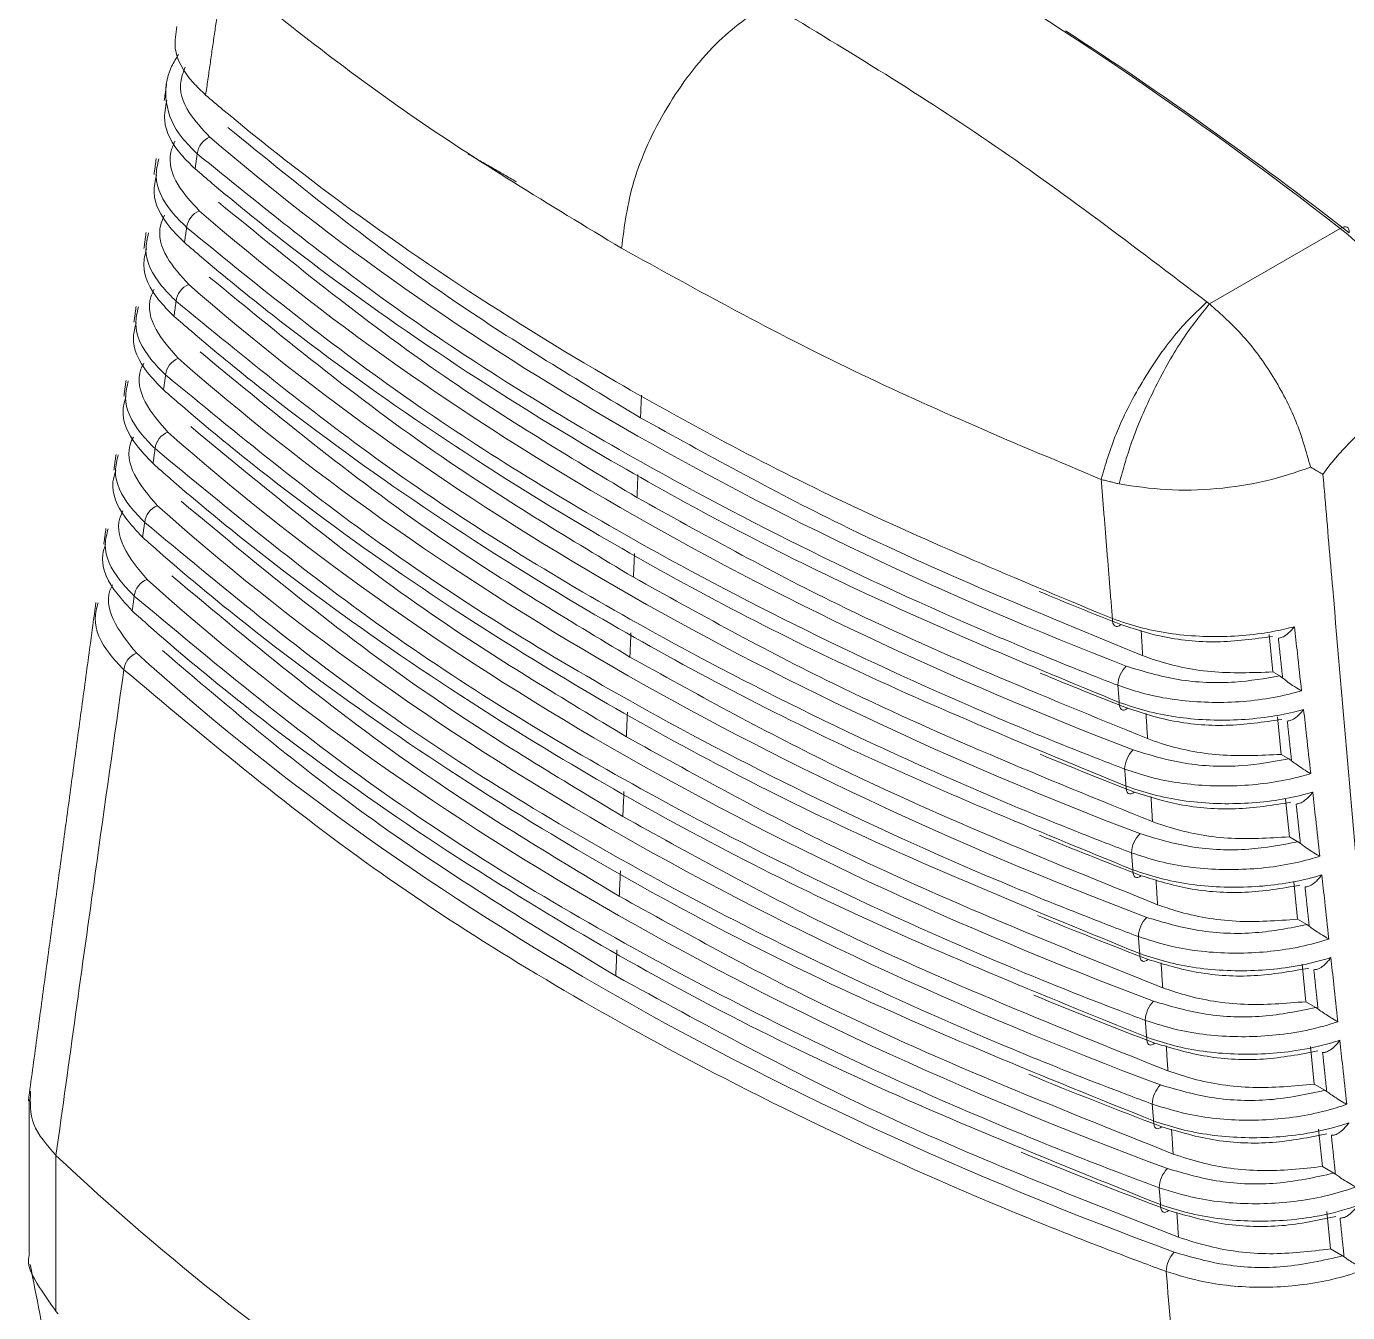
# Model space of a CAD drawing. Extents: x 12.1 to 108.7, y 1 to 80.4.
# Drawn here: x 75.012 to 75.873, y 65.103 to 65.941 of the extents above; entities that cross this region are included whole.
import ezdxf

# ---------------------------------------------------------------- set-up
doc = ezdxf.new("R2010")
doc.units = 0
doc.header["$MEASUREMENT"] = 0
doc.linetypes.add('SLD-Solid', pattern=[0])
doc.layers.add('OBJECT', color=7, linetype='CONTINUOUS')

msp = doc.modelspace()

# ---------------------------------------------------------------- linework, layer by layer
at = {"layer": 'OBJECT', "linetype": 'SLD-Solid', "lineweight": 15}
for p, q in [((75.7833, 65.76), (75.86855, 65.80921)), ((75.82223, 65.54457), (75.82468, 65.52009)), ((75.82468, 65.52009), (75.82917, 65.5175)), ((75.82761, 65.49084), (75.83006, 65.46636)), ((75.83006, 65.46636), (75.83512, 65.46344)), ((75.83299, 65.43711), (75.83545, 65.41262)), ((75.83545, 65.41262), (75.84104, 65.4094)), ((75.83838, 65.38337), (75.84083, 65.35889)), ((75.84083, 65.35889), (75.84692, 65.35537)), ((75.84376, 65.32964), (75.84621, 65.30516)), ((75.84621, 65.30516), (75.85277, 65.30137)), ((75.84914, 65.27591), (75.8516, 65.25142)), ((75.8516, 65.25142), (75.85859, 65.24739)), ((75.85453, 65.22217), (75.85698, 65.19769)), ((75.0313, 65.10342), (75.0313, 65.20507)), ((75.85698, 65.19769), (75.86439, 65.19342)), ((75.85991, 65.16844), (75.86236, 65.14396)), ((75.86236, 65.14396), (75.87015, 65.13946))]:
    msp.add_line(p, q, dxfattribs=at)
at = {"layer": 'OBJECT', "linetype": 'SLD-Solid', "lineweight": 15, "flags": 128}
for points in [[(75.86855, 65.80921), (75.86985, 65.80986), (75.87106, 65.81023), (75.87213, 65.81029), (75.87302, 65.81006), (75.87371, 65.80953), (75.87417, 65.80873), (75.87438, 65.80768), (75.87433, 65.80643)], [(75.72562, 65.55099), (75.72449, 65.55021), (75.72342, 65.5498), (75.72244, 65.54977), (75.72159, 65.55012), (75.7209, 65.55084), (75.72041, 65.5519), (75.72014, 65.55325), (75.72008, 65.55485)], [(75.73002, 65.49641), (75.7289, 65.49563), (75.72783, 65.49521), (75.72686, 65.49518), (75.72601, 65.49553), (75.72533, 65.49624), (75.72484, 65.4973), (75.72457, 65.49865), (75.72451, 65.50025)], [(75.73444, 65.44183), (75.73333, 65.44105), (75.73226, 65.44063), (75.73129, 65.4406), (75.73045, 65.44094), (75.72977, 65.44166), (75.72929, 65.44271), (75.72901, 65.44407), (75.72896, 65.44566)], [(75.73887, 65.38727), (75.73777, 65.38648), (75.73671, 65.38606), (75.73575, 65.38602), (75.73491, 65.38637), (75.73423, 65.38708), (75.73375, 65.38814), (75.73348, 65.38949), (75.73343, 65.39109)], [(75.74333, 65.33271), (75.74223, 65.33193), (75.74118, 65.33151), (75.74022, 65.33146), (75.73938, 65.33181), (75.73871, 65.33252), (75.73823, 65.33358), (75.73796, 65.33493), (75.73791, 65.33652)], [(75.7478, 65.27817), (75.74671, 65.27738), (75.74566, 65.27696), (75.7447, 65.27692), (75.74387, 65.27726), (75.74321, 65.27797), (75.74273, 65.27902), (75.74246, 65.28037), (75.74241, 65.28197)], [(75.75229, 65.22364), (75.7512, 65.22285), (75.75016, 65.22242), (75.74921, 65.22238), (75.74838, 65.22272), (75.74772, 65.22343), (75.74725, 65.22448), (75.74698, 65.22583), (75.74693, 65.22743)], [(75.75679, 65.16912), (75.75571, 65.16832), (75.75468, 65.1679), (75.75373, 65.16785), (75.75291, 65.16819), (75.75225, 65.1689), (75.75178, 65.16995), (75.75151, 65.1713), (75.75146, 65.17289)]]:
    msp.add_lwpolyline(points, dxfattribs=at)
at = {"layer": 'OBJECT', "linetype": 'SLD-Solid', "lineweight": 15}
for centre, radius, start, end in [((75.1368, 65.85636), 0.01343, 112.41323, 173.59431), ((75.12988, 65.80829), 0.0134, 112.23676, 173.56149), ((75.12298, 65.76022), 0.01337, 112.06107, 173.52881), ((75.1161, 65.71217), 0.01334, 111.88614, 173.49627), ((75.10924, 65.66412), 0.01331, 111.71197, 173.46388), ((75.10239, 65.61609), 0.01328, 111.53855, 173.43163), ((75.09557, 65.56806), 0.01325, 111.36587, 173.39952), ((75.08877, 65.52005), 0.01323, 111.19392, 173.36755), ((75.74252, 65.51051), 0.01893, 135.06548, 177.3197), ((75.74705, 65.4559), 0.01901, 135.29058, 177.34906), ((75.7516, 65.4013), 0.0191, 135.51561, 177.37824), ((75.75616, 65.34672), 0.01918, 135.74056, 177.40724), ((75.76075, 65.29214), 0.01927, 135.96544, 177.43605), ((75.76535, 65.23758), 0.01935, 136.19024, 177.46468), ((76.17183, 66.41666), 1.66396, 226.73466, 236.97579), ((75.76997, 65.18303), 0.01944, 136.41498, 177.49312), ((75.7746, 65.12848), 0.01953, 136.63965, 177.52138)]:
    msp.add_arc(centre, radius, start, end, dxfattribs=at)
for centre, major_axis, ratio, start_param, end_param in [((75.66323, 64.21576), (-1.20892, 1.89938), 0.546317, 5.292469, 5.655978), ((75.67029, 64.22027), (-1.2039, 1.89073), 0.546175, 5.292375, 5.409273), ((76.95336, 66.59086), (2.19481, 0.01673), 0.582304, 3.728866, 4.116236), ((76.95336, 66.54024), (2.19806, 0.01676), 0.582304, 3.725454, 4.119648), ((75.85725, 65.72403), (-0.06414, 0.1015), 0.548826, 4.357537, 5.294158), ((76.95336, 66.48961), (2.20131, 0.01678), 0.582304, 3.722051, 4.123052), ((76.95336, 66.43899), (2.20456, 0.01681), 0.582304, 3.718656, 4.126447), ((77.38705, 66.60716), (1.5341, 0.97368), 0.051031, 2.785704, 3.026817), ((76.95335, 66.38836), (2.20781, 0.01683), 0.582304, 3.715269, 4.129834), ((76.95335, 66.33773), (2.21105, 0.01686), 0.582304, 3.71189, 4.133213), ((76.95335, 66.28711), (2.2143, 0.01688), 0.582304, 3.708519, 4.136584), ((76.95478, 66.58493), (2.1942, -0.01644), 0.572227, 4.092503, 4.12207), ((76.95335, 66.23648), (2.21755, 0.01691), 0.582304, 3.705156, 4.139947), ((76.95478, 66.53431), (2.19744, -0.01646), 0.572227, 4.093867, 4.125483), ((76.95478, 66.48368), (2.20069, -0.01649), 0.572227, 4.094952, 4.128889), ((76.95478, 66.43306), (2.20394, -0.01651), 0.572227, 4.095699, 4.132286), ((76.95478, 66.38243), (2.20719, -0.01654), 0.572227, 4.096035, 4.135675), ((76.95478, 66.33181), (2.21044, -0.01656), 0.572227, 4.095858, 4.139056), ((76.95478, 66.28118), (2.21369, -0.01658), 0.572227, 4.09503, 4.142428), ((76.95479, 66.23056), (2.21694, -0.01661), 0.572227, 4.093362, 4.145793)]:
    msp.add_ellipse(centre, major_axis=major_axis, ratio=ratio, start_param=start_param, end_param=end_param, dxfattribs=at)
for points, degree in [([(75.12895, 65.8961), (75.14045, 65.97595)], 1), ([(75.49572, 65.95628), (75.54366, 65.92735), (75.63953, 65.8695), (75.73423, 65.7974), (75.78158, 65.76136)], 3), ([(75.10342, 65.90307), (75.10199, 65.89269)], 1), ([(75.09674, 65.85478), (75.09531, 65.84443)], 1), ([(75.12205, 65.84805), (75.12345, 65.85786)], 1), ([(75.33145, 65.83963), (75.30004, 65.85776)], 1), ([(75.09014, 65.80652), (75.08874, 65.79622)], 1), ([(75.11516, 65.8), (75.11656, 65.80979)], 1), ([(75.1083, 65.75197), (75.10969, 65.76173)], 1), ([(75.78158, 65.76136), (75.7833, 65.76)], 1), ([(75.7833, 65.76), (75.79084, 65.75332), (75.80591, 65.73997), (75.82526, 65.71315), (75.84083, 65.68365), (75.84646, 65.66359), (75.84927, 65.65357)], 3), ([(75.0836, 65.75831), (75.0822, 65.74802)], 1), ([(75.07706, 65.71009), (75.07567, 65.69982)], 1), ([(75.10146, 65.70394), (75.10284, 65.71368)], 1), ([(75.41307, 65.70056), (75.41242, 65.68577)], 1), ([(75.09463, 65.65592), (75.09601, 65.66564)], 1), ([(75.07052, 65.66187), (75.06913, 65.65162)], 1), ([(75.41079, 65.6489), (75.41012, 65.63379)], 1), ([(75.84927, 65.65357), (75.83979, 65.6503), (75.82083, 65.64378), (75.78804, 65.63896), (75.75476, 65.63801), (75.73455, 65.64111), (75.72444, 65.64266)], 3), ([(75.84927, 65.65357), (75.85736, 65.64885)], 1), ([(75.72008, 65.55485), (75.71276, 65.64556)], 1), ([(75.72444, 65.64266), (75.71276, 65.64556)], 1), ([(75.06398, 65.61366), (75.06259, 65.60343)], 1), ([(75.08783, 65.60792), (75.0892, 65.61761)], 1), ([(75.4085, 65.59723), (75.40782, 65.58182)], 1), ([(75.08104, 65.55992), (75.0824, 65.56959)], 1), ([(75.05744, 65.56545), (75.01336, 65.2405)], 1), ([(75.40621, 65.54556), (75.40552, 65.52984)], 1), ([(75.73979, 65.53073), (75.73884, 65.54715)], 1), ([(75.83105, 65.51617), (75.82825, 65.5421)], 1), ([(75.82917, 65.5175), (75.83105, 65.51617)], 1), ([(75.72451, 65.50025), (75.72361, 65.5114)], 1), ([(75.40393, 65.49389), (75.40322, 65.47786)], 1), ([(75.74297, 65.47664), (75.74201, 65.49302)], 1), ([(75.83685, 65.46223), (75.83408, 65.48804)], 1), ([(75.83512, 65.46344), (75.83685, 65.46223)], 1), ([(75.72896, 65.44566), (75.72806, 65.45678)], 1), ([(75.40164, 65.44222), (75.40092, 65.42589)], 1), ([(75.74621, 65.42252), (75.74523, 65.43886)], 1), ([(75.84263, 65.4083), (75.83988, 65.434)], 1), ([(75.84104, 65.4094), (75.84263, 65.4083)], 1), ([(75.73343, 65.39109), (75.73252, 65.40218)], 1), ([(75.39935, 65.39056), (75.39862, 65.37391)], 1), ([(75.7495, 65.36838), (75.7485, 65.38469)], 1), ([(75.84838, 65.35438), (75.84565, 65.37999)], 1), ([(75.84692, 65.35537), (75.84838, 65.35438)], 1), ([(75.73791, 65.33652), (75.737, 65.34759)], 1), ([(75.39706, 65.33889), (75.39631, 65.32193)], 1), ([(75.75284, 65.31423), (75.75183, 65.3305)], 1), ([(75.8541, 65.30047), (75.8514, 65.32599)], 1), ([(75.85277, 65.30137), (75.8541, 65.30047)], 1), ([(75.74241, 65.28197), (75.7415, 65.293)], 1), ([(75.75623, 65.26006), (75.75521, 65.27629)], 1), ([(75.8598, 65.24658), (75.85712, 65.27201)], 1), ([(75.85859, 65.24739), (75.8598, 65.24658)], 1), ([(75.01385, 65.24137), (75.01385, 65.14093)], 1), ([(75.74693, 65.22743), (75.74601, 65.23843)], 1), ([(75.75966, 65.20587), (75.75863, 65.22207)], 1), ([(75.86547, 65.1927), (75.86281, 65.21805)], 1), ([(75.0313, 65.20507), (75.03139, 65.20499)], 1), ([(75.86439, 65.19342), (75.86547, 65.1927)], 1), ([(75.75146, 65.17289), (75.75055, 65.18388)], 1), ([(75.76314, 65.15166), (75.7621, 65.16784)], 1), ([(75.87112, 65.13883), (75.86847, 65.1641)], 1), ([(75.87015, 65.13946), (75.87112, 65.13883)], 1), ([(75.03276, 65.10162), (75.0313, 65.10342)], 1)]:
    msp.add_open_spline(points, degree=degree, dxfattribs=at)
for points, knots in [([(75.14045, 65.97594), (75.17981, 65.94459), (75.2591, 65.88142), (75.35285, 65.82478), (75.40007, 65.79625)], [0, 0, 0, 0, 0.496376, 1, 1, 1, 1]), ([(75.49572, 65.95628), (75.48405, 65.9481), (75.4598, 65.9311), (75.42823, 65.88884), (75.40579, 65.84074), (75.40193, 65.81071), (75.40007, 65.79625)], [0, 0, 0, 0, 0.240773, 0.5, 0.759227, 1, 1, 1, 1]), ([(75.11024, 65.94078), (75.10944, 65.93611), (75.10731, 65.9237), (75.11627, 65.90822), (75.1261, 65.89882), (75.12895, 65.8961)], [0, 0, 0, 0, 0.300154, 0.797329, 1, 1, 1, 1]), ([(75.12345, 65.85786), (75.12, 65.86124), (75.10957, 65.87143), (75.10134, 65.89102), (75.10343, 65.90999), (75.10967, 65.92001), (75.11129, 65.92262)], [0, 0, 0, 0, 0.1743049, 0.5257551, 0.8766526, 1, 1, 1, 1]), ([(75.11563, 65.91422), (75.11452, 65.91147), (75.1106, 65.90173), (75.11595, 65.88537), (75.12676, 65.87397), (75.13168, 65.86878)], [0, 0, 0, 0, 0.176885, 0.625686, 1, 1, 1, 1]), ([(75.10361, 65.89249), (75.10278, 65.88822), (75.10043, 65.87623), (75.10899, 65.86074), (75.11896, 65.85104), (75.12205, 65.84805)], [0, 0, 0, 0, 0.276798, 0.776585, 1, 1, 1, 1]), ([(75.12895, 65.8961), (75.1327, 65.89293), (75.15145, 65.87706), (75.23324, 65.81141), (75.36692, 65.72253), (75.54915, 65.62588), (75.66293, 65.5786), (75.72008, 65.55485)], [0, 0, 0, 0, 0.023792, 0.118973, 0.500646, 0.749188, 1, 1, 1, 1]), ([(75.41242, 65.68577), (75.37138, 65.71046), (75.27333, 65.76944), (75.19114, 65.83622), (75.14335, 65.87505)], [0, 0, 0, 0, 0.418548, 1, 1, 1, 1]), ([(75.10889, 65.86598), (75.10787, 65.8636), (75.10387, 65.85427), (75.10882, 65.8379), (75.11972, 65.82617), (75.12481, 65.82069)], [0, 0, 0, 0, 0.154101, 0.604584, 1, 1, 1, 1]), ([(75.11656, 65.80979), (75.11318, 65.81317), (75.10297, 65.82337), (75.09488, 65.83905), (75.09755, 65.85073), (75.09842, 65.85454)], [0, 0, 0, 0, 0.250534, 0.755676, 1, 1, 1, 1]), ([(75.72361, 65.5114), (75.71809, 65.51354), (75.69047, 65.52428), (75.57622, 65.57114), (75.42009, 65.64875), (75.24953, 65.75571), (75.16561, 65.8237), (75.12345, 65.85786)], [0, 0, 0, 0, 0.02343, 0.117164, 0.493036, 0.745294, 1, 1, 1, 1]), ([(75.12205, 65.84805), (75.12578, 65.84487), (75.14444, 65.82896), (75.22583, 65.76315), (75.3607, 65.67283), (75.54661, 65.57381), (75.66502, 65.52485), (75.72451, 65.50025)], [0, 0, 0, 0, 0.023339, 0.11671, 0.491124, 0.744318, 1, 1, 1, 1]), ([(75.09697, 65.8442), (75.09612, 65.84032), (75.09359, 65.82874), (75.10176, 65.81327), (75.11186, 65.80327), (75.11516, 65.8)], [0, 0, 0, 0, 0.253504, 0.756056, 1, 1, 1, 1]), ([(75.41012, 65.63379), (75.36912, 65.65846), (75.26953, 65.71836), (75.18631, 65.78629), (75.13736, 65.82625)], [0, 0, 0, 0, 0.411755, 1, 1, 1, 1]), ([(75.10214, 65.81776), (75.10122, 65.81574), (75.09717, 65.8068), (75.10174, 65.79043), (75.1127, 65.77839), (75.11796, 65.77261)], [0, 0, 0, 0, 0.13161, 0.583823, 1, 1, 1, 1]), ([(75.10969, 65.76173), (75.10633, 65.76511), (75.09618, 65.77533), (75.0882, 65.79096), (75.0909, 65.80256), (75.09177, 65.80629)], [0, 0, 0, 0, 0.251734, 0.759287, 1, 1, 1, 1]), ([(75.72806, 65.45678), (75.72252, 65.45892), (75.69484, 65.4696), (75.58031, 65.51623), (75.42167, 65.59451), (75.24698, 65.70359), (75.16019, 65.77427), (75.11656, 65.80979)], [0, 0, 0, 0, 0.022991, 0.114968, 0.483791, 0.740558, 1, 1, 1, 1]), ([(75.09033, 65.79599), (75.08948, 65.79247), (75.08677, 65.78127), (75.09457, 65.76579), (75.10479, 65.7555), (75.1083, 65.75197)], [0, 0, 0, 0, 0.231423, 0.73612, 1, 1, 1, 1]), ([(75.11516, 65.8), (75.11888, 65.79681), (75.13744, 65.78087), (75.21844, 65.7149), (75.3545, 65.62315), (75.54406, 65.52174), (75.66711, 65.47111), (75.72896, 65.44566)], [0, 0, 0, 0, 0.022904, 0.114532, 0.481954, 0.739618, 1, 1, 1, 1]), ([(75.71276, 65.64556), (75.65804, 65.66851), (75.54779, 65.71476), (75.44955, 65.76895), (75.40007, 65.79625)], [0, 0, 0, 0, 0.496376, 1, 1, 1, 1]), ([(75.40782, 65.58182), (75.36684, 65.60647), (75.26571, 65.66729), (75.18145, 65.73638), (75.13134, 65.77748)], [0, 0, 0, 0, 0.405259, 1, 1, 1, 1]), ([(75.09537, 65.76955), (75.09458, 65.76789), (75.0905, 65.75932), (75.0947, 65.74296), (75.10572, 65.7306), (75.11113, 65.72455)], [0, 0, 0, 0, 0.109395, 0.563383, 1, 1, 1, 1]), ([(75.73252, 65.40218), (75.72697, 65.4043), (75.69923, 65.41493), (75.58442, 65.46133), (75.42326, 65.54028), (75.24442, 65.65146), (75.15477, 65.72484), (75.10969, 65.76173)], [0, 0, 0, 0, 0.022568, 0.112852, 0.474884, 0.735984, 1, 1, 1, 1]), ([(75.78158, 65.76136), (75.77456, 65.75454), (75.76, 65.7404), (75.73872, 65.7092), (75.72134, 65.67535), (75.71555, 65.65525), (75.71276, 65.64556)], [0, 0, 0, 0, 0.24117, 0.5, 0.75883, 1, 1, 1, 1]), ([(75.7833, 65.76), (75.77753, 65.75282), (75.76557, 65.73794), (75.74772, 65.70629), (75.73268, 65.67236), (75.72712, 65.65234), (75.72444, 65.64266)], [0, 0, 0, 0, 0.2415614, 0.5, 0.7584386, 1, 1, 1, 1]), ([(75.10284, 65.71368), (75.0995, 65.71707), (75.08941, 65.72731), (75.08153, 65.74289), (75.08428, 65.75442), (75.08515, 65.75808)], [0, 0, 0, 0, 0.252792, 0.762469, 1, 1, 1, 1]), ([(75.1083, 65.75197), (75.11199, 65.74877), (75.13047, 65.7328), (75.21107, 65.66667), (75.34829, 65.57346), (75.5415, 65.46967), (75.66921, 65.41738), (75.73343, 65.39109)], [0, 0, 0, 0, 0.022484, 0.112433, 0.473117, 0.735079, 1, 1, 1, 1]), ([(75.08368, 65.74779), (75.08284, 65.74462), (75.07997, 65.7338), (75.08743, 65.71831), (75.09775, 65.70773), (75.10146, 65.70394)], [0, 0, 0, 0, 0.209781, 0.716539, 1, 1, 1, 1]), ([(75.40552, 65.52984), (75.36454, 65.55448), (75.26186, 65.61624), (75.17655, 65.68651), (75.12528, 65.72874)], [0, 0, 0, 0, 0.399041, 1, 1, 1, 1]), ([(75.0886, 65.72136), (75.08794, 65.72004), (75.08385, 65.71184), (75.08772, 65.69548), (75.09878, 65.68282), (75.10431, 65.67649)], [0, 0, 0, 0, 0.087441, 0.543249, 1, 1, 1, 1]), ([(75.09601, 65.66564), (75.09269, 65.66904), (75.08266, 65.67929), (75.07488, 65.69482), (75.07767, 65.70628), (75.07854, 65.70987)], [0, 0, 0, 0, 0.253915, 0.765848, 1, 1, 1, 1]), ([(75.737, 65.34759), (75.73144, 65.3497), (75.70363, 65.36027), (75.58855, 65.40643), (75.42487, 65.48604), (75.24186, 65.59933), (75.14936, 65.67541), (75.10284, 65.71368)], [0, 0, 0, 0, 0.02216, 0.110811, 0.466294, 0.731564, 1, 1, 1, 1]), ([(75.07701, 65.6996), (75.0762, 65.69678), (75.07321, 65.68632), (75.08033, 65.67083), (75.09075, 65.65997), (75.09463, 65.65592)], [0, 0, 0, 0, 0.188244, 0.697188, 1, 1, 1, 1]), ([(75.10146, 65.70394), (75.10513, 65.70074), (75.12351, 65.68473), (75.20372, 65.61844), (75.34209, 65.52379), (75.53894, 65.41759), (75.67132, 65.36365), (75.73791, 65.33652)], [0, 0, 0, 0, 0.0220789, 0.1104079, 0.4645947, 0.7306913, 1, 1, 1, 1]), ([(75.41242, 65.68577), (75.45517, 65.66209), (75.55731, 65.6055), (75.6727, 65.55822), (75.73979, 65.53073)], [0, 0, 0, 0, 0.418548, 1, 1, 1, 1]), ([(75.08182, 65.67317), (75.08131, 65.67219), (75.07723, 65.66436), (75.08077, 65.648), (75.09186, 65.63505), (75.09752, 65.62844)], [0, 0, 0, 0, 0.065736, 0.523405, 1, 1, 1, 1]), ([(75.40322, 65.47786), (75.36223, 65.50251), (75.25798, 65.56521), (75.17161, 65.63666), (75.11919, 65.68003)], [0, 0, 0, 0, 0.393082, 1, 1, 1, 1]), ([(75.7415, 65.293), (75.73593, 65.29511), (75.70806, 65.30562), (75.5927, 65.35156), (75.42648, 65.43181), (75.23929, 65.54719), (75.14397, 65.62599), (75.09601, 65.66564)], [0, 0, 0, 0, 0.021766, 0.108843, 0.458007, 0.72729, 1, 1, 1, 1]), ([(75.0892, 65.61761), (75.08589, 65.62101), (75.07593, 65.63129), (75.06825, 65.64676), (75.07107, 65.65814), (75.07195, 65.66166)], [0, 0, 0, 0, 0.255105, 0.769429, 1, 1, 1, 1]), ([(75.09463, 65.65592), (75.09829, 65.65271), (75.11657, 65.63667), (75.19639, 65.57023), (75.33589, 65.47412), (75.53636, 65.3655), (75.67343, 65.30993), (75.74241, 65.28197)], [0, 0, 0, 0, 0.0216882, 0.1084541, 0.4563706, 0.7264478, 1, 1, 1, 1]), ([(75.07034, 65.65141), (75.06958, 65.64893), (75.06648, 65.63883), (75.07328, 65.62335), (75.08377, 65.61222), (75.08783, 65.60792)], [0, 0, 0, 0, 0.166785, 0.678045, 1, 1, 1, 1]), ([(75.85736, 65.64885), (75.85778, 65.64388), (75.85988, 65.61901), (75.86878, 65.51459), (75.88605, 65.31373), (75.90307, 65.13365), (75.9126, 65.0327)], [0, 0, 0, 0, 0.024148, 0.120739, 0.507103, 1, 1, 1, 1]), ([(75.40092, 65.42589), (75.35992, 65.45054), (75.25407, 65.5142), (75.16664, 65.58684), (75.11307, 65.63134)], [0, 0, 0, 0, 0.387367, 1, 1, 1, 1]), ([(75.41012, 65.63379), (75.45283, 65.61013), (75.55655, 65.55266), (75.67393, 65.5048), (75.74297, 65.47664)], [0, 0, 0, 0, 0.411755, 1, 1, 1, 1]), ([(75.07503, 65.62501), (75.07468, 65.62435), (75.07063, 65.61687), (75.07388, 65.60052), (75.08498, 65.58728), (75.09074, 65.58041)], [0, 0, 0, 0, 0.044268, 0.50384, 1, 1, 1, 1]), ([(75.0824, 65.56959), (75.07912, 65.573), (75.06922, 65.5833), (75.06164, 65.59871), (75.0645, 65.61), (75.06537, 65.61345)], [0, 0, 0, 0, 0.256364, 0.773219, 1, 1, 1, 1]), ([(75.74601, 65.23843), (75.74043, 65.24053), (75.7125, 65.25099), (75.59687, 65.29669), (75.42811, 65.37758), (75.23671, 65.49505), (75.13859, 65.57657), (75.0892, 65.61761)], [0, 0, 0, 0, 0.021386, 0.106942, 0.450006, 0.723153, 1, 1, 1, 1]), ([(75.08783, 65.60792), (75.09146, 65.6047), (75.10965, 65.58862), (75.18907, 65.52203), (75.32969, 65.42446), (75.53377, 65.31341), (75.67555, 65.25622), (75.74693, 65.22743)], [0, 0, 0, 0, 0.021311, 0.106567, 0.448429, 0.72234, 1, 1, 1, 1]), ([(75.06366, 65.60323), (75.06296, 65.60108), (75.05977, 65.59134), (75.06626, 65.57587), (75.07683, 65.56447), (75.08104, 65.55992)], [0, 0, 0, 0, 0.145374, 0.659086, 1, 1, 1, 1]), ([(75.39862, 65.37391), (75.35758, 65.39858), (75.25014, 65.4632), (75.16163, 65.53704), (75.10692, 65.58269)], [0, 0, 0, 0, 0.38188, 1, 1, 1, 1]), ([(75.40782, 65.58182), (75.4505, 65.55817), (75.55583, 65.49981), (75.67521, 65.45134), (75.74621, 65.42252)], [0, 0, 0, 0, 0.405259, 1, 1, 1, 1]), ([(75.06824, 65.57685), (75.06805, 65.57651), (75.06405, 65.56938), (75.06703, 65.55304), (75.07813, 65.53951), (75.08399, 65.53238)], [0, 0, 0, 0, 0.023027, 0.48454, 1, 1, 1, 1]), ([(75.75055, 65.18388), (75.74495, 65.18596), (75.71696, 65.19636), (75.60106, 65.24183), (75.42976, 65.32336), (75.23412, 65.4429), (75.13322, 65.52715), (75.0824, 65.56959)], [0, 0, 0, 0, 0.0210185, 0.1051055, 0.4422768, 0.7191469, 1, 1, 1, 1]), ([(75.07563, 65.52158), (75.07237, 65.525), (75.06253, 65.53531), (75.05505, 65.55066), (75.05793, 65.56187), (75.0588, 65.56524)], [0, 0, 0, 0, 0.257695, 0.777225, 1, 1, 1, 1]), ([(75.08104, 65.55992), (75.08466, 65.5567), (75.10275, 65.54058), (75.18178, 65.47384), (75.32349, 65.37481), (75.53118, 65.26132), (75.67768, 65.20251), (75.75146, 65.17289)], [0, 0, 0, 0, 0.020946, 0.104745, 0.440757, 0.718361, 1, 1, 1, 1]), ([(75.72008, 65.55485), (75.72582, 65.55288), (75.74314, 65.54695), (75.77662, 65.54213), (75.80939, 65.54358), (75.82959, 65.54726), (75.83657, 65.54904), (75.83875, 65.54959)], [0, 0, 0, 0, 0.161729, 0.488573, 0.814943, 0.942319, 1, 1, 1, 1]), ([(75.82452, 65.54325), (75.8125, 65.54161), (75.78847, 65.53833), (75.75338, 65.54186), (75.73413, 65.54819), (75.72562, 65.55099)], [0, 0, 0, 0, 0.357964, 0.715857, 1, 1, 1, 1]), ([(75.82825, 65.5421), (75.82906, 65.54223), (75.83087, 65.54251), (75.83428, 65.54473), (75.83693, 65.54732), (75.83841, 65.54916), (75.83872, 65.54956), (75.83875, 65.54959)], [0, 0, 0, 0, 0.236919, 0.528787, 0.900003, 0.991341, 1, 1, 1, 1]), ([(75.83875, 65.54959), (75.83939, 65.54384), (75.84094, 65.52989), (75.84248, 65.51595), (75.84339, 65.50776)], [0, 0, 0, 0, 0.412316, 1, 1, 1, 1]), ([(75.39631, 65.32193), (75.34206, 65.35498), (75.23365, 65.421), (75.14501, 65.49639), (75.10073, 65.53405)], [0, 0, 0, 0, 0.500491, 1, 1, 1, 1]), ([(75.40552, 65.52984), (75.44819, 65.50619), (75.55514, 65.44694), (75.67654, 65.39787), (75.7495, 65.36838)], [0, 0, 0, 0, 0.3990408, 1, 1, 1, 1]), ([(75.82468, 65.52009), (75.81118, 65.51961), (75.78418, 65.51864), (75.75568, 65.5249), (75.74209, 65.52989), (75.73979, 65.53073)], [0, 0, 0, 0, 0.453826, 0.907587, 1, 1, 1, 1]), ([(75.03139, 65.20499), (75.03991, 65.26632), (75.05456, 65.3718), (75.06941, 65.47738), (75.07563, 65.52158)], [0, 0, 0, 0, 0.581449, 1, 1, 1, 1]), ([(75.7551, 65.12933), (75.74949, 65.1314), (75.72144, 65.14175), (75.60527, 65.18699), (75.43141, 65.26913), (75.23152, 65.39074), (75.12786, 65.47774), (75.07563, 65.52158)], [0, 0, 0, 0, 0.0206636, 0.1033305, 0.4348053, 0.7152641, 1, 1, 1, 1]), ([(75.72912, 65.52388), (75.74009, 65.52051), (75.76205, 65.51377), (75.79794, 65.51218), (75.81953, 65.51585), (75.82917, 65.5175)], [0, 0, 0, 0, 0.356145, 0.712376, 1, 1, 1, 1]), ([(75.84339, 65.50776), (75.8412, 65.50715), (75.83295, 65.50485), (75.81142, 65.50071), (75.77745, 65.49926), (75.74518, 65.50405), (75.72867, 65.50967), (75.72361, 65.5114)], [0, 0, 0, 0, 0.057873, 0.218011, 0.538018, 0.858388, 1, 1, 1, 1]), ([(75.84339, 65.50776), (75.84336, 65.50777), (75.84301, 65.50797), (75.8412, 65.50903), (75.83801, 65.51101), (75.834, 65.5138), (75.83195, 65.51545), (75.83105, 65.51617)], [0, 0, 0, 0, 0.008287, 0.094553, 0.478398, 0.770552, 1, 1, 1, 1]), ([(75.72451, 65.50025), (75.73026, 65.4983), (75.74762, 65.4924), (75.78113, 65.48764), (75.81441, 65.48918), (75.8351, 65.49308), (75.84254, 65.49506), (75.84473, 65.49564)], [0, 0, 0, 0, 0.159551, 0.48199, 0.803962, 0.942061, 1, 1, 1, 1]), ([(75.8305, 65.48917), (75.81854, 65.48741), (75.79463, 65.48388), (75.75888, 65.48708), (75.73906, 65.49349), (75.73002, 65.49641)], [0, 0, 0, 0, 0.352325, 0.704581, 1, 1, 1, 1]), ([(75.83408, 65.48804), (75.83487, 65.48815), (75.83663, 65.48839), (75.83999, 65.49049), (75.84273, 65.49312), (75.8443, 65.49507), (75.84471, 65.49561), (75.84473, 65.49564)], [0, 0, 0, 0, 0.225635, 0.506976, 0.868217, 0.991454, 1, 1, 1, 1]), ([(75.84473, 65.49564), (75.84537, 65.4899), (75.84691, 65.47595), (75.84845, 65.46202), (75.84935, 65.45382)], [0, 0, 0, 0, 0.4123561, 1, 1, 1, 1]), ([(75.40322, 65.47786), (75.4459, 65.45421), (75.55448, 65.39405), (75.67792, 65.34437), (75.75284, 65.31423)], [0, 0, 0, 0, 0.393082, 1, 1, 1, 1]), ([(75.83006, 65.46636), (75.81659, 65.46571), (75.78963, 65.46441), (75.76019, 65.47045), (75.7459, 65.47558), (75.74297, 65.47664)], [0, 0, 0, 0, 0.442846, 0.885629, 1, 1, 1, 1]), ([(75.73354, 65.46928), (75.74453, 65.46593), (75.76653, 65.45923), (75.80298, 65.45768), (75.825, 65.46162), (75.83512, 65.46344)], [0, 0, 0, 0, 0.350806, 0.701696, 1, 1, 1, 1]), ([(75.84935, 65.45382), (75.84932, 65.45384), (75.84888, 65.45409), (75.84698, 65.45519), (75.84373, 65.45721), (75.83976, 65.45993), (75.83774, 65.46152), (75.83685, 65.46223)], [0, 0, 0, 0, 0.008198, 0.119701, 0.493719, 0.776727, 1, 1, 1, 1]), ([(75.84935, 65.45382), (75.84714, 65.45318), (75.83892, 65.45079), (75.81746, 65.44645), (75.78354, 65.44468), (75.75061, 65.44922), (75.73358, 65.45493), (75.72806, 65.45678)], [0, 0, 0, 0, 0.058136, 0.216179, 0.531949, 0.848067, 1, 1, 1, 1]), ([(75.72896, 65.44566), (75.73472, 65.44372), (75.75211, 65.43786), (75.78565, 65.43317), (75.81943, 65.4348), (75.8406, 65.43891), (75.84847, 65.4411), (75.85069, 65.44172)], [0, 0, 0, 0, 0.157481, 0.475733, 0.793524, 0.941799, 1, 1, 1, 1]), ([(75.83644, 65.43512), (75.82455, 65.43323), (75.80076, 65.42945), (75.76437, 65.43233), (75.74399, 65.4388), (75.73444, 65.44183)], [0, 0, 0, 0, 0.347005, 0.693943, 1, 1, 1, 1]), ([(75.83988, 65.434), (75.84067, 65.4341), (75.84242, 65.43431), (75.84575, 65.43636), (75.84856, 65.43902), (75.85019, 65.44105), (75.85066, 65.44168), (75.85069, 65.44172)], [0, 0, 0, 0, 0.220758, 0.494543, 0.847827, 0.99156, 1, 1, 1, 1]), ([(75.85069, 65.44172), (75.85132, 65.43597), (75.85285, 65.42203), (75.85438, 65.4081), (75.85528, 65.39991)], [0, 0, 0, 0, 0.412394, 1, 1, 1, 1]), ([(75.40092, 65.42589), (75.44361, 65.40222), (75.55384, 65.34114), (75.67934, 65.29086), (75.75623, 65.26006)], [0, 0, 0, 0, 0.387367, 1, 1, 1, 1]), ([(75.83545, 65.41262), (75.822, 65.41182), (75.7951, 65.4102), (75.76473, 65.41598), (75.74977, 65.42126), (75.74621, 65.42252)], [0, 0, 0, 0, 0.432601, 0.86514, 1, 1, 1, 1]), ([(75.73797, 65.41469), (75.74899, 65.41136), (75.77102, 65.4047), (75.80802, 65.4032), (75.83046, 65.40741), (75.84104, 65.4094)], [0, 0, 0, 0, 0.345761, 0.691605, 1, 1, 1, 1]), ([(75.85528, 65.39991), (75.85525, 65.39993), (75.85471, 65.40023), (75.85274, 65.40136), (75.84941, 65.40342), (75.8455, 65.40607), (75.84351, 65.40761), (75.84263, 65.4083)], [0, 0, 0, 0, 0.008114, 0.14385, 0.508241, 0.782554, 1, 1, 1, 1]), ([(75.85528, 65.39991), (75.85305, 65.39923), (75.84486, 65.39676), (75.82348, 65.39221), (75.78961, 65.39013), (75.75604, 65.39442), (75.7385, 65.4002), (75.73252, 65.40218)], [0, 0, 0, 0, 0.058402, 0.214452, 0.526193, 0.838268, 1, 1, 1, 1]), ([(75.73343, 65.39109), (75.7392, 65.38916), (75.75662, 65.38333), (75.7902, 65.3787), (75.82446, 65.38042), (75.84608, 65.38475), (75.85437, 65.38716), (75.85661, 65.3878)], [0, 0, 0, 0, 0.155511, 0.469779, 0.783591, 0.941534, 1, 1, 1, 1]), ([(75.84235, 65.38108), (75.83052, 65.37908), (75.80687, 65.37506), (75.76986, 65.3776), (75.74893, 65.38413), (75.73887, 65.38727)], [0, 0, 0, 0, 0.341978, 0.683892, 1, 1, 1, 1]), ([(75.84565, 65.37999), (75.84644, 65.38007), (75.84818, 65.38025), (75.85149, 65.38224), (75.85437, 65.38493), (75.85605, 65.38704), (75.85658, 65.38777), (75.85661, 65.3878)], [0, 0, 0, 0, 0.216117, 0.482661, 0.828146, 0.991661, 1, 1, 1, 1]), ([(75.85661, 65.3878), (75.85723, 65.38206), (75.85876, 65.36813), (75.86028, 65.3542), (75.86117, 65.34601)], [0, 0, 0, 0, 0.41243, 1, 1, 1, 1]), ([(75.39862, 65.37391), (75.44134, 65.35023), (75.55323, 65.28823), (75.68081, 65.23733), (75.75966, 65.20587)], [0, 0, 0, 0, 0.38188, 1, 1, 1, 1]), ([(75.84083, 65.35889), (75.82741, 65.35793), (75.80058, 65.356), (75.76931, 65.36152), (75.75367, 65.36694), (75.7495, 65.36838)], [0, 0, 0, 0, 0.423011, 0.845963, 1, 1, 1, 1]), ([(75.74242, 65.3601), (75.75346, 65.3568), (75.77553, 65.35019), (75.81306, 65.34873), (75.8359, 65.35321), (75.84692, 65.35537)], [0, 0, 0, 0, 0.340986, 0.682054, 1, 1, 1, 1]), ([(75.86117, 65.34601), (75.86114, 65.34603), (75.86052, 65.34638), (75.85847, 65.34755), (75.85507, 65.34964), (75.85121, 65.35223), (75.84925, 65.35372), (75.84838, 65.35438)], [0, 0, 0, 0, 0.0080334, 0.1670323, 0.5220093, 0.788055, 1, 1, 1, 1]), ([(75.86117, 65.34601), (75.85892, 65.3453), (75.85077, 65.34274), (75.82947, 65.33799), (75.79566, 65.33561), (75.76147, 65.33965), (75.74344, 65.3455), (75.737, 65.34759)], [0, 0, 0, 0, 0.058671, 0.212823, 0.520728, 0.828954, 1, 1, 1, 1]), ([(75.73791, 65.33652), (75.74369, 65.3346), (75.76115, 65.32881), (75.79475, 65.32425), (75.82949, 65.32606), (75.85156, 65.33061), (75.86024, 65.33323), (75.86249, 65.33391)], [0, 0, 0, 0, 0.1536345, 0.4641057, 0.7741284, 0.9412657, 1, 1, 1, 1]), ([(75.84822, 65.32707), (75.83646, 65.32494), (75.81295, 65.3207), (75.77535, 65.32289), (75.75388, 65.32948), (75.74333, 65.33271)], [0, 0, 0, 0, 0.337221, 0.67438, 1, 1, 1, 1]), ([(75.8514, 65.32599), (75.85218, 65.32605), (75.85391, 65.3262), (75.8572, 65.32815), (75.86014, 65.33086), (75.86188, 65.33305), (75.86247, 65.33388), (75.86249, 65.33391)], [0, 0, 0, 0, 0.211698, 0.471304, 0.809147, 0.991758, 1, 1, 1, 1]), ([(75.86249, 65.33391), (75.86312, 65.32817), (75.86464, 65.31424), (75.86615, 65.30031), (75.86704, 65.29213)], [0, 0, 0, 0, 0.412464, 1, 1, 1, 1]), ([(75.39631, 65.32193), (75.45353, 65.29062), (75.56784, 65.22807), (75.69808, 65.17711), (75.76314, 65.15165)], [0, 0, 0, 0, 0.500491, 1, 1, 1, 1]), ([(75.84621, 65.30516), (75.83283, 65.30404), (75.80608, 65.30181), (75.77392, 65.30705), (75.75762, 65.3126), (75.75284, 65.31423)], [0, 0, 0, 0, 0.414011, 0.8279641, 1, 1, 1, 1]), ([(75.74689, 65.30553), (75.75795, 65.30225), (75.78006, 65.29569), (75.81811, 65.29427), (75.84133, 65.29903), (75.85277, 65.30137)], [0, 0, 0, 0, 0.336461, 0.673003, 1, 1, 1, 1]), ([(75.86704, 65.29213), (75.86701, 65.29215), (75.8663, 65.29254), (75.86418, 65.29375), (75.8607, 65.29586), (75.85689, 65.29839), (75.85496, 65.29983), (75.8541, 65.30047)], [0, 0, 0, 0, 0.007956, 0.189278, 0.535067, 0.793252, 1, 1, 1, 1]), ([(75.86704, 65.29213), (75.86477, 65.29139), (75.85665, 65.28874), (75.83543, 65.28379), (75.80169, 65.28111), (75.7669, 65.2849), (75.74838, 65.29081), (75.7415, 65.293)], [0, 0, 0, 0, 0.0589431, 0.2112846, 0.5155345, 0.8200925, 1, 1, 1, 1]), ([(75.74241, 65.28197), (75.7482, 65.28006), (75.7657, 65.2743), (75.79933, 65.2698), (75.83453, 65.27171), (75.85702, 65.27648), (75.86608, 65.27932), (75.86835, 65.28003)], [0, 0, 0, 0, 0.1518446, 0.4586955, 0.7651034, 0.9409947, 1, 1, 1, 1]), ([(75.85406, 65.27307), (75.84238, 65.27083), (75.819, 65.26636), (75.78083, 65.26821), (75.75883, 65.27484), (75.7478, 65.27817)], [0, 0, 0, 0, 0.332714, 0.665366, 1, 1, 1, 1]), ([(75.85712, 65.27201), (75.85789, 65.27206), (75.85962, 65.27218), (75.86289, 65.27407), (75.86588, 65.27681), (75.86768, 65.27908), (75.86832, 65.28), (75.86835, 65.28003)], [0, 0, 0, 0, 0.207488, 0.460443, 0.790805, 0.99185, 1, 1, 1, 1]), ([(75.86835, 65.28003), (75.86897, 65.27429), (75.87048, 65.26036), (75.87199, 65.24644), (75.87287, 65.23826)], [0, 0, 0, 0, 0.412497, 1, 1, 1, 1]), ([(75.8516, 65.25142), (75.83826, 65.25016), (75.81159, 65.24762), (75.77858, 65.25258), (75.76162, 65.25825), (75.75623, 65.26006)], [0, 0, 0, 0, 0.405542, 0.811028, 1, 1, 1, 1]), ([(75.75138, 65.25097), (75.76245, 65.24772), (75.7846, 65.2412), (75.82316, 65.23983), (75.84674, 65.24486), (75.85859, 65.24739)], [0, 0, 0, 0, 0.332167, 0.664414, 1, 1, 1, 1]), ([(75.01477, 65.24691), (75.01455, 65.23957), (75.0141, 65.22465), (75.0255, 65.21167), (75.0313, 65.20507)], [0, 0, 0, 0, 0.49151, 1, 1, 1, 1]), ([(75.87287, 65.23826), (75.87284, 65.23828), (75.87205, 65.23871), (75.86986, 65.23996), (75.86631, 65.2421), (75.86255, 65.24457), (75.86065, 65.24596), (75.8598, 65.24658)], [0, 0, 0, 0, 0.007883, 0.210618, 0.547453, 0.798165, 1, 1, 1, 1]), ([(75.87287, 65.23826), (75.87059, 65.23749), (75.8625, 65.23475), (75.84137, 65.22962), (75.80771, 65.22665), (75.77233, 65.23016), (75.75333, 65.23614), (75.74601, 65.23843)], [0, 0, 0, 0, 0.059218, 0.209832, 0.510595, 0.811653, 1, 1, 1, 1]), ([(75.74693, 65.22743), (75.75273, 65.22553), (75.77026, 65.2198), (75.80392, 65.21537), (75.83957, 65.21737), (75.86248, 65.22237), (75.87189, 65.22542), (75.87418, 65.22617)], [0, 0, 0, 0, 0.150136, 0.453531, 0.756488, 0.940721, 1, 1, 1, 1]), ([(75.86281, 65.21805), (75.86358, 65.21809), (75.8653, 65.21818), (75.86854, 65.22002), (75.8716, 65.22278), (75.87345, 65.22512), (75.87415, 65.22613), (75.87418, 65.22617)], [0, 0, 0, 0, 0.203476, 0.450054, 0.773099, 0.991938, 1, 1, 1, 1]), ([(75.85988, 65.21908), (75.84826, 65.21674), (75.82503, 65.21205), (75.78632, 65.21355), (75.7638, 65.22023), (75.75229, 65.22364)], [0, 0, 0, 0, 0.328437, 0.656814, 1, 1, 1, 1]), ([(75.85698, 65.19769), (75.84369, 65.19628), (75.81711, 65.19345), (75.78326, 65.19811), (75.76565, 65.2039), (75.75966, 65.20587)], [0, 0, 0, 0, 0.397554, 0.795054, 1, 1, 1, 1]), ([(75.75589, 65.19643), (75.76698, 65.19319), (75.78916, 65.18671), (75.82822, 65.1854), (75.85214, 65.1907), (75.86439, 65.19342)], [0, 0, 0, 0, 0.328087, 0.656253, 1, 1, 1, 1]), ([(75.87867, 65.18441), (75.87865, 65.18443), (75.87778, 65.1849), (75.87551, 65.18618), (75.87189, 65.18835), (75.86818, 65.19076), (75.86631, 65.1921), (75.86547, 65.1927)], [0, 0, 0, 0, 0.0078121, 0.2310807, 0.5592036, 0.8028119, 1, 1, 1, 1]), ([(75.87867, 65.18441), (75.87638, 65.18361), (75.86833, 65.18078), (75.84729, 65.17546), (75.8137, 65.17221), (75.77777, 65.17546), (75.75829, 65.18148), (75.75055, 65.18388)], [0, 0, 0, 0, 0.059495, 0.208459, 0.505892, 0.803608, 1, 1, 1, 1]), ([(75.75146, 65.17289), (75.75728, 65.17101), (75.77484, 65.16532), (75.80852, 65.16095), (75.84461, 65.16304), (75.86793, 65.16826), (75.87767, 65.17154), (75.87997, 65.17232)], [0, 0, 0, 0, 0.148503, 0.448596, 0.748256, 0.940444, 1, 1, 1, 1]), ([(75.86567, 65.16512), (75.85412, 65.16267), (75.83103, 65.15776), (75.79181, 65.15891), (75.76877, 65.16562), (75.75679, 65.16912)], [0, 0, 0, 0, 0.324373, 0.64869, 1, 1, 1, 1]), ([(75.86847, 65.1641), (75.86925, 65.16413), (75.87078, 65.16418), (75.87375, 65.16571), (75.87693, 65.16835), (75.87903, 65.17093), (75.87995, 65.17228), (75.87997, 65.17232)], [0, 0, 0, 0, 0.199298, 0.397083, 0.7009, 0.992023, 1, 1, 1, 1]), ([(75.86236, 65.14396), (75.84912, 65.1424), (75.82264, 65.13928), (75.78798, 65.14364), (75.76973, 65.14953), (75.76314, 65.15166)], [0, 0, 0, 0, 0.390004, 0.779955, 1, 1, 1, 1]), ([(75.01413, 65.1409), (75.01404, 65.14058), (75.01194, 65.13336), (75.01811, 65.12224), (75.02759, 65.10871), (75.0313, 65.10342)], [0, 0, 0, 0, 0.027792, 0.619444, 1, 1, 1, 1]), ([(75.76041, 65.14189), (75.77152, 65.13867), (75.79373, 65.13224), (75.83328, 65.13098), (75.85753, 65.13656), (75.87015, 65.13946)], [0, 0, 0, 0, 0.324207, 0.64849, 1, 1, 1, 1]), ([(75.88445, 65.13057), (75.88442, 65.13059), (75.88348, 65.1311), (75.88115, 65.13241), (75.87746, 65.1346), (75.87379, 65.13695), (75.87195, 65.13825), (75.87112, 65.13883)], [0, 0, 0, 0, 0.007744, 0.250695, 0.570354, 0.807208, 1, 1, 1, 1]), ([(75.01458, 65.13384), (75.01872, 65.11261), (75.0374, 65.01682), (75.05667, 64.92137), (75.07167, 64.84707)], [0, 0, 0, 0, 0.22164, 1, 1, 1, 1]), ([(75.88445, 65.13057), (75.88214, 65.12973), (75.87413, 65.12683), (75.85318, 65.12132), (75.81968, 65.11779), (75.78321, 65.12077), (75.76326, 65.12684), (75.7551, 65.12933)], [0, 0, 0, 0, 0.059775, 0.207161, 0.501412, 0.795934, 1, 1, 1, 1]), ([(75.78555, 64.76962), (75.7796, 64.8393), (75.76936, 64.95916), (75.7593, 65.07912), (75.7551, 65.12933)], [0, 0, 0, 0, 0.5814492, 1, 1, 1, 1])]:
    msp.add_open_spline(points, degree=3, knots=knots, dxfattribs=at)

doc.saveas('drawing.dxf')
